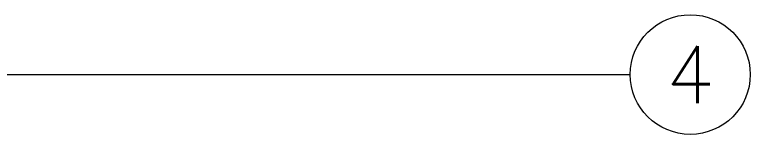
# Model space of a CAD drawing. Header units: millimetres. Extents: x 3537 to 3861, y 1181 to 1410.
# Drawn here: x 3734.21 to 3753.32, y 1193.4 to 1196.52 of the extents above; entities that cross this region are included whole.
import ezdxf
from ezdxf.enums import TextEntityAlignment as Align

# ---------------------------------------------------------------- set-up
doc = ezdxf.new("R2010")
doc.units = ezdxf.units.MM
doc.layers.add('from', color=7, linetype='Continuous', lineweight=13)
doc.styles.add('ROMAND', font='romand.shx', dxfattribs={"width": 0.75, "bigfont": 'gbcbig.shx'})
doc.styles.add('TXT', font='txt.shx', dxfattribs={"bigfont": 'gbcbig.shx'})
doc.dimstyles.new('YanXiu', dxfattribs={"dimtxt": 2.5, "dimasz": 2.2, "dimexe": 1, "dimexo": 0, "dimgap": 0.66, "dimtad": 0, "dimzin": 9, "dimdsep": 46, "dimtxsty": 'ROMAND', "dimblk": 'CLOSEDBLANK', "dimcen": 0, "dimclrd": 3, "dimclre": 3, "dimclrt": 7, "dimazin": 2, "dimtfac": 1, "dimtofl": 0, "dimtmove": 0, "dimatfit": 3, "dimldrblk": 'CLOSEDBLANK', "dimfxl": 1, "dimlwd": 5, "dimlwe": 5, "dimarcsym": 0})

# ---------------------------------------------------------------- blocks, each defined once
blk = doc.blocks.new('_ClosedBlank')
at = {"color": 0, "linetype": 'ByBlock', "lineweight": -2}
for p, q in [((-1, 0.167), (0, 0)), ((-1, 0.167), (-1, -0.167)), ((0, 0), (-1, -0.167))]:
    blk.add_line(p, q, dxfattribs=at)

msp = doc.modelspace()

# ---------------------------------------------------------------- linework, layer by layer
at = {"layer": 'from', "color": 4}
msp.add_circle((3751.756, 1194.963), 1.559, dxfattribs=at)

# ---------------------------------------------------------------- texts
at = {"layer": 'from', "color": 6, "style": 'TXT'}
msp.add_text('4', height=1.485, dxfattribs=at).set_placement((3751.756, 1194.963), align=Align.MIDDLE)

# ---------------------------------------------------------------- leaders
at = {"layer": 'from', "color": 4}
msp.add_leader([(3731.721, 1194.963), (3750.197, 1194.963)], dimstyle='YanXiu', override={"dimasz": 0.9, "dimldrblk": 'Dot'}, dxfattribs=at)

doc.saveas('drawing.dxf')
